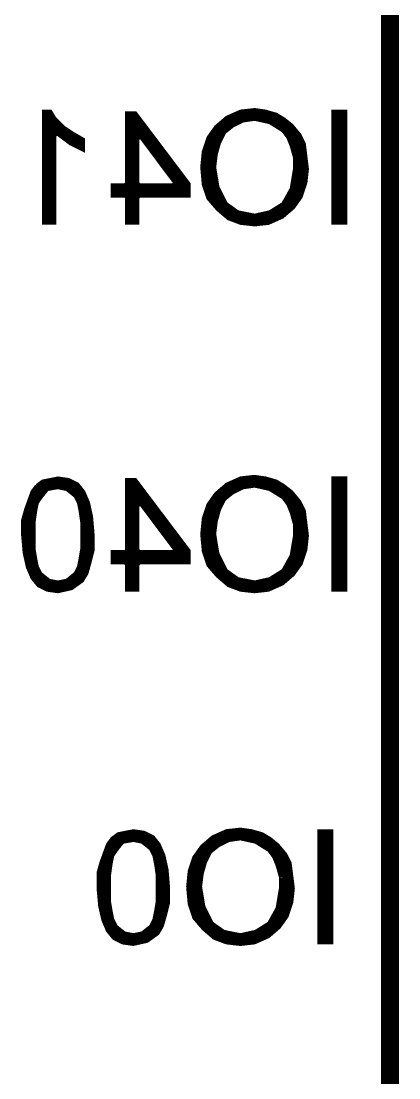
# Model space of a CAD drawing. Extents: x 1.36 to 3.09, y 1.35 to 6.
# Drawn here: x 2.5506 to 2.656, y 4.5179 to 4.8127 of the extents above; entities that cross this region are included whole.
import ezdxf

# ---------------------------------------------------------------- set-up
doc = ezdxf.new("R2010")
doc.units = 0
doc.layers.add('SSB004129_PHO', color=12, linetype='CONTINUOUS')

msp = doc.modelspace()

# ---------------------------------------------------------------- linework, layer by layer
at = {"layer": 'SSB004129_PHO'}
for points, const_width in [([(2.65354, 5.62687), (2.65354, 1.43433)], 0.005), ([(2.56794, 4.77972), (2.56506, 4.78136), (2.56503, 4.78138), (2.56236, 4.78317), (2.56228, 4.78323), (2.56005, 4.78546), (2.55997, 4.78556), (2.55878, 4.78755), (2.55688, 4.78755), (2.55688, 4.75641), (2.5599, 4.75641), (2.5599, 4.78091), (2.5607, 4.78131), (2.56424, 4.77865), (2.56794, 4.7768), (2.56794, 4.77972)], 0.001), ([(2.557, 4.75641), (2.557, 4.78755)], 0.001), ([(2.558, 4.75641), (2.558, 4.78755)], 0.001), ([(2.559, 4.75641), (2.559, 4.78718)], 0.001), ([(2.56, 4.7812), (2.56, 4.78552)], 0.001), ([(2.5974, 4.76735), (2.58247, 4.7871), (2.5801, 4.7871), (2.5801, 4.76751), (2.5796, 4.76701), (2.57608, 4.76701), (2.57608, 4.76399), (2.5796, 4.76399), (2.5801, 4.76349), (2.5801, 4.75641), (2.58312, 4.75641), (2.58312, 4.76349), (2.58362, 4.76399), (2.5974, 4.76399), (2.5974, 4.76735)], 0.001), ([(2.581, 4.75641), (2.581, 4.7871)], 0.001), ([(2.582, 4.75641), (2.582, 4.7871)], 0.001), ([(2.583, 4.75641), (2.583, 4.78641)], 0.001), ([(2.63043, 4.77153), (2.62956, 4.77853), (2.62828, 4.78108), (2.62612, 4.78367), (2.62395, 4.7854), (2.62181, 4.78669), (2.61878, 4.78756), (2.61575, 4.78799), (2.61187, 4.78756), (2.60799, 4.78584), (2.60497, 4.78324), (2.60282, 4.78023), (2.60152, 4.77634), (2.60108, 4.77197), (2.60152, 4.76717), (2.60281, 4.7633), (2.6054, 4.76028), (2.60843, 4.75768), (2.61186, 4.7564), (2.61576, 4.75596), (2.61964, 4.75639), (2.62352, 4.75812), (2.62655, 4.76071), (2.6287, 4.76372), (2.63, 4.76762), (2.63043, 4.77153)], 0.001), ([(2.62697, 4.77466), (2.62697, 4.77153), (2.62697, 4.77145), (2.62607, 4.76609), (2.62602, 4.76593), (2.62378, 4.76191), (2.62361, 4.76173), (2.62004, 4.7595), (2.61988, 4.75944), (2.61587, 4.75854), (2.61566, 4.75854), (2.6112, 4.75943), (2.611, 4.75952), (2.60788, 4.76175), (2.60772, 4.76193), (2.60549, 4.7664), (2.60544, 4.76654), (2.60455, 4.77189), (2.60454, 4.77198), (2.60455, 4.77204), (2.60499, 4.77561), (2.60501, 4.77569), (2.6059, 4.77881), (2.60594, 4.7789), (2.60728, 4.78158), (2.60741, 4.78174), (2.60964, 4.78353), (2.60973, 4.78358), (2.61241, 4.78492), (2.61256, 4.78497), (2.61569, 4.78542), (2.61587, 4.78541), (2.61988, 4.78452), (2.62004, 4.78445), (2.62361, 4.78222), (2.62375, 4.7821), (2.62509, 4.78031), (2.62515, 4.7802), (2.62604, 4.77797), (2.62606, 4.77792), (2.62695, 4.77479), (2.62697, 4.77466)], 0.001), ([(2.608, 4.78221), (2.608, 4.78584)], 0.001), ([(2.609, 4.78301), (2.609, 4.78628)], 0.001), ([(2.61, 4.78372), (2.61, 4.78673)], 0.001), ([(2.611, 4.78422), (2.611, 4.78717)], 0.001), ([(2.612, 4.78472), (2.612, 4.78757)], 0.001), ([(2.613, 4.78503), (2.613, 4.78769)], 0.001), ([(2.614, 4.78518), (2.614, 4.7878)], 0.001), ([(2.615, 4.78532), (2.615, 4.78791)], 0.001), ([(2.616, 4.78538), (2.616, 4.78796)], 0.001), ([(2.617, 4.78516), (2.617, 4.78781)], 0.001), ([(2.618, 4.78494), (2.618, 4.78767)], 0.001), ([(2.619, 4.78472), (2.619, 4.7875)], 0.001), ([(2.62, 4.78448), (2.62, 4.78721)], 0.001), ([(2.621, 4.78386), (2.621, 4.78692)], 0.001), ([(2.622, 4.78323), (2.622, 4.78658)], 0.001), ([(2.623, 4.78261), (2.623, 4.78598)], 0.001), ([(2.624, 4.78176), (2.624, 4.78537)], 0.001), ([(2.64115, 4.78755), (2.63769, 4.78755), (2.63769, 4.75641), (2.64115, 4.75641), (2.64115, 4.78755)], 0.001), ([(2.638, 4.75641), (2.638, 4.78755)], 0.001), ([(2.639, 4.75641), (2.639, 4.78755)], 0.001), ([(2.64, 4.75641), (2.64, 4.78755)], 0.001), ([(2.641, 4.75641), (2.641, 4.78755)], 0.001), ([(2.561, 4.78108), (2.561, 4.78451)], 0.001), ([(2.562, 4.78033), (2.562, 4.78351)], 0.001), ([(2.563, 4.77958), (2.563, 4.78274)], 0.001), ([(2.584, 4.78033), (2.584, 4.78508)], 0.001), ([(2.585, 4.779), (2.585, 4.78376)], 0.001), ([(2.586, 4.77767), (2.586, 4.78244)], 0.001), ([(2.605, 4.77564), (2.605, 4.78327)], 0.001), ([(2.606, 4.77902), (2.606, 4.78413)], 0.001), ([(2.607, 4.78102), (2.607, 4.78498)], 0.001), ([(2.625, 4.78043), (2.625, 4.78457)], 0.001), ([(2.626, 4.77808), (2.626, 4.78377)], 0.001), ([(2.627, 4.76134), (2.627, 4.78262)], 0.001), ([(2.564, 4.77883), (2.564, 4.78207)], 0.001), ([(2.565, 4.77827), (2.565, 4.78141)], 0.001), ([(2.566, 4.77777), (2.566, 4.78083)], 0.001), ([(2.567, 4.77727), (2.567, 4.78026)], 0.001), ([(2.59349, 4.76751), (2.59299, 4.76701), (2.58362, 4.76701), (2.58312, 4.76751), (2.58312, 4.78001), (2.58402, 4.78031), (2.59339, 4.76781), (2.59349, 4.76751)], 0.001), ([(2.587, 4.77633), (2.587, 4.78111)], 0.001), ([(2.588, 4.775), (2.588, 4.77979)], 0.001), ([(2.603, 4.76308), (2.603, 4.78049)], 0.001), ([(2.604, 4.76191), (2.604, 4.78189)], 0.001), ([(2.628, 4.76274), (2.628, 4.78142)], 0.001), ([(2.629, 4.76462), (2.629, 4.77964)], 0.001), ([(2.589, 4.77367), (2.589, 4.77846)], 0.001), ([(2.59, 4.77233), (2.59, 4.77714)], 0.001), ([(2.602, 4.76573), (2.602, 4.77778)], 0.001), ([(2.591, 4.771), (2.591, 4.77582)], 0.001), ([(2.592, 4.76967), (2.592, 4.77449)], 0.001), ([(2.63, 4.76762), (2.63, 4.775)], 0.001), ([(2.593, 4.76833), (2.593, 4.77317)], 0.001), ([(2.594, 4.76399), (2.594, 4.77185)], 0.001), ([(2.595, 4.76399), (2.595, 4.77052)], 0.001), ([(2.596, 4.76399), (2.596, 4.7692)], 0.001), ([(2.597, 4.76399), (2.597, 4.76788)], 0.001), ([(2.605, 4.76074), (2.605, 4.7692)], 0.001), ([(2.577, 4.76399), (2.577, 4.76701)], 0.001), ([(2.578, 4.76399), (2.578, 4.76701)], 0.001), ([(2.579, 4.76399), (2.579, 4.76701)], 0.001), ([(2.58, 4.76379), (2.58, 4.76722)], 0.001), ([(2.584, 4.76399), (2.584, 4.76701)], 0.001), ([(2.585, 4.76399), (2.585, 4.76701)], 0.001), ([(2.586, 4.76399), (2.586, 4.76701)], 0.001), ([(2.587, 4.76399), (2.587, 4.76701)], 0.001), ([(2.588, 4.76399), (2.588, 4.76701)], 0.001), ([(2.589, 4.76399), (2.589, 4.76701)], 0.001), ([(2.59, 4.76399), (2.59, 4.76701)], 0.001), ([(2.591, 4.76399), (2.591, 4.76701)], 0.001), ([(2.592, 4.76399), (2.592, 4.76701)], 0.001), ([(2.593, 4.76399), (2.593, 4.76701)], 0.001), ([(2.606, 4.75976), (2.606, 4.76538)], 0.001), ([(2.626, 4.76024), (2.626, 4.7659)], 0.001), ([(2.607, 4.75891), (2.607, 4.76338)], 0.001), ([(2.624, 4.75853), (2.624, 4.7623)], 0.001), ([(2.625, 4.75938), (2.625, 4.7641)], 0.001), ([(2.608, 4.75805), (2.608, 4.76166)], 0.001), ([(2.609, 4.75747), (2.609, 4.76095)], 0.001), ([(2.61, 4.75709), (2.61, 4.76023)], 0.001), ([(2.611, 4.75672), (2.611, 4.75952)], 0.001), ([(2.612, 4.75638), (2.612, 4.75927)], 0.001), ([(2.613, 4.75627), (2.613, 4.75907)], 0.001), ([(2.614, 4.75616), (2.614, 4.75887)], 0.001), ([(2.617, 4.7561), (2.617, 4.75879)], 0.001), ([(2.618, 4.75621), (2.618, 4.75902)], 0.001), ([(2.619, 4.75632), (2.619, 4.75924)], 0.001), ([(2.62, 4.75655), (2.62, 4.75948)], 0.001), ([(2.621, 4.757), (2.621, 4.7601)], 0.001), ([(2.622, 4.75744), (2.622, 4.76072)], 0.001), ([(2.623, 4.75789), (2.623, 4.76135)], 0.001), ([(2.615, 4.75605), (2.615, 4.75867)], 0.001), ([(2.616, 4.75599), (2.616, 4.75857)], 0.001), ([(2.57062, 4.66915), (2.57017, 4.67445), (2.5693, 4.67839), (2.568, 4.68141), (2.56633, 4.6835), (2.56382, 4.68476), (2.56086, 4.68518), (2.55659, 4.68433), (2.55496, 4.6831)], 0.001), ([(2.561, 4.68259), (2.561, 4.68516)], 0.001), ([(2.63043, 4.66916), (2.62956, 4.67616), (2.62828, 4.67871), (2.62612, 4.68131), (2.62395, 4.68304), (2.62181, 4.68433), (2.61878, 4.6852), (2.61575, 4.68563), (2.61187, 4.6852), (2.60799, 4.68347), (2.60497, 4.68088), (2.60282, 4.67787), (2.60152, 4.67397), (2.60108, 4.66961), (2.60152, 4.66481), (2.60281, 4.66094), (2.6054, 4.65792), (2.60843, 4.65532), (2.61186, 4.65403), (2.61576, 4.6536), (2.61964, 4.65403), (2.62352, 4.65576), (2.62655, 4.65835), (2.6287, 4.66136), (2.63, 4.66526), (2.63043, 4.66916)], 0.001), ([(2.612, 4.68236), (2.612, 4.68521)], 0.001), ([(2.613, 4.68267), (2.613, 4.68532)], 0.001), ([(2.614, 4.68282), (2.614, 4.68543)], 0.001), ([(2.615, 4.68296), (2.615, 4.68555)], 0.001), ([(2.616, 4.68302), (2.616, 4.68559)], 0.001), ([(2.617, 4.6828), (2.617, 4.68545)], 0.001), ([(2.618, 4.68258), (2.618, 4.68531)], 0.001), ([(2.619, 4.68235), (2.619, 4.68513)], 0.001), ([(2.64115, 4.68519), (2.63769, 4.68519), (2.63769, 4.65404), (2.64115, 4.65404), (2.64115, 4.68519)], 0.001), ([(2.638, 4.65404), (2.638, 4.68519)], 0.001), ([(2.639, 4.65404), (2.639, 4.68519)], 0.001), ([(2.64, 4.65404), (2.64, 4.68519)], 0.001), ([(2.641, 4.65404), (2.641, 4.68519)], 0.001), ([(2.55496, 4.6831), (2.5537, 4.68143), (2.55195, 4.6766), (2.55108, 4.67356), (2.55108, 4.66919), (2.55152, 4.66433), (2.5524, 4.66039), (2.55369, 4.65737), (2.55537, 4.65528), (2.55787, 4.65403), (2.56083, 4.6536), (2.56466, 4.65446), (2.56762, 4.65657), (2.56887, 4.65865), (2.56974, 4.66171), (2.57062, 4.66521), (2.57062, 4.66915)], 0.001), ([(2.5676, 4.67274), (2.5676, 4.6656), (2.56759, 4.66551), (2.56714, 4.66284), (2.56714, 4.66282), (2.5667, 4.66059), (2.56665, 4.66046), (2.56576, 4.65868), (2.56562, 4.65851), (2.56339, 4.65672), (2.56318, 4.65662), (2.56095, 4.65618), (2.56075, 4.65618), (2.55852, 4.65662), (2.5583, 4.65672), (2.55607, 4.65851), (2.55594, 4.65868), (2.55504, 4.66046), (2.555, 4.66059), (2.55455, 4.66282), (2.55455, 4.66284), (2.5541, 4.66551), (2.5541, 4.6656), (2.5541, 4.67274), (2.5541, 4.67281), (2.55455, 4.67594), (2.55455, 4.67596), (2.555, 4.67819), (2.55507, 4.67837), (2.55597, 4.67971), (2.55599, 4.67975), (2.55778, 4.68198), (2.55809, 4.68216), (2.56077, 4.68261), (2.56095, 4.68261)], 0.001), ([(2.555, 4.67819), (2.555, 4.68313)], 0.001), ([(2.556, 4.67976), (2.556, 4.68388)], 0.001), ([(2.557, 4.68101), (2.557, 4.68441)], 0.001), ([(2.558, 4.68214), (2.558, 4.68461)], 0.001), ([(2.559, 4.68231), (2.559, 4.68481)], 0.001), ([(2.56, 4.68248), (2.56, 4.68501)], 0.001), ([(2.56095, 4.68261), (2.56318, 4.68216), (2.56339, 4.68206), (2.56562, 4.68027), (2.56576, 4.68011), (2.56665, 4.67832), (2.5667, 4.67819), (2.56714, 4.67596), (2.56715, 4.67594), (2.56759, 4.67281), (2.5676, 4.67274)], 0.001), ([(2.562, 4.68239), (2.562, 4.68502)], 0.001), ([(2.563, 4.68219), (2.563, 4.68487)], 0.001), ([(2.564, 4.68157), (2.564, 4.68467)], 0.001), ([(2.565, 4.68077), (2.565, 4.68417)], 0.001), ([(2.566, 4.67962), (2.566, 4.68367)], 0.001), ([(2.567, 4.67667), (2.567, 4.68266)], 0.001), ([(2.5974, 4.66498), (2.58247, 4.68474), (2.5801, 4.68474), (2.5801, 4.66515), (2.5796, 4.66465), (2.57608, 4.66465), (2.57608, 4.66163), (2.5796, 4.66163), (2.5801, 4.66113), (2.5801, 4.65404), (2.58312, 4.65404), (2.58312, 4.66113), (2.58362, 4.66163), (2.5974, 4.66163), (2.5974, 4.66498)], 0.001), ([(2.581, 4.65404), (2.581, 4.68474)], 0.001), ([(2.582, 4.65404), (2.582, 4.68474)], 0.001), ([(2.583, 4.65404), (2.583, 4.68404)], 0.001), ([(2.584, 4.67797), (2.584, 4.68272)], 0.001), ([(2.62697, 4.67229), (2.62697, 4.66917), (2.62697, 4.66909), (2.62607, 4.66373), (2.62602, 4.66357), (2.62378, 4.65955), (2.62361, 4.65937), (2.62004, 4.65714), (2.61988, 4.65707), (2.61587, 4.65618), (2.61566, 4.65618), (2.6112, 4.65707), (2.611, 4.65715), (2.60788, 4.65939), (2.60772, 4.65957), (2.60549, 4.66403), (2.60544, 4.66418), (2.60455, 4.66953), (2.60454, 4.66961), (2.60455, 4.66968), (2.60499, 4.67325), (2.60501, 4.67332), (2.6059, 4.67645), (2.60594, 4.67653), (2.60728, 4.67921), (2.60741, 4.67938), (2.60964, 4.68117), (2.60973, 4.68122), (2.61241, 4.68256), (2.61256, 4.68261), (2.61569, 4.68306), (2.61587, 4.68305), (2.61988, 4.68216), (2.62004, 4.68209), (2.62361, 4.67986), (2.62375, 4.67974), (2.62509, 4.67795), (2.62515, 4.67784), (2.62604, 4.6756), (2.62606, 4.67556), (2.62695, 4.67243), (2.62697, 4.67229)], 0.001), ([(2.607, 4.67866), (2.607, 4.68262)], 0.001), ([(2.608, 4.67985), (2.608, 4.68348)], 0.001), ([(2.609, 4.68065), (2.609, 4.68392)], 0.001), ([(2.61, 4.68136), (2.61, 4.68437)], 0.001), ([(2.611, 4.68186), (2.611, 4.68481)], 0.001), ([(2.62, 4.68212), (2.62, 4.68485)], 0.001), ([(2.621, 4.68149), (2.621, 4.68456)], 0.001), ([(2.622, 4.68087), (2.622, 4.68422)], 0.001), ([(2.623, 4.68024), (2.623, 4.68362)], 0.001), ([(2.624, 4.6794), (2.624, 4.68301)], 0.001), ([(2.625, 4.67807), (2.625, 4.68221)], 0.001), ([(2.553, 4.65899), (2.553, 4.67949)], 0.001), ([(2.554, 4.65699), (2.554, 4.68182)], 0.001), ([(2.568, 4.65721), (2.568, 4.68141)], 0.001), ([(2.585, 4.67664), (2.585, 4.6814)], 0.001), ([(2.586, 4.6753), (2.586, 4.68007)], 0.001), ([(2.604, 4.65955), (2.604, 4.67952)], 0.001), ([(2.605, 4.67328), (2.605, 4.68091)], 0.001), ([(2.606, 4.67666), (2.606, 4.68177)], 0.001), ([(2.626, 4.67571), (2.626, 4.68141)], 0.001), ([(2.627, 4.65898), (2.627, 4.68025)], 0.001), ([(2.552, 4.66218), (2.552, 4.67674)], 0.001), ([(2.569, 4.65912), (2.569, 4.67909)], 0.001), ([(2.59349, 4.66515), (2.59299, 4.66465), (2.58362, 4.66465), (2.58312, 4.66515), (2.58312, 4.67765), (2.58402, 4.67795), (2.59339, 4.66545), (2.59349, 4.66515)], 0.001), ([(2.587, 4.67397), (2.587, 4.67875)], 0.001), ([(2.588, 4.67264), (2.588, 4.67743)], 0.001), ([(2.603, 4.66071), (2.603, 4.67812)], 0.001), ([(2.628, 4.66038), (2.628, 4.67905)], 0.001), ([(2.629, 4.66226), (2.629, 4.67728)], 0.001), ([(2.57, 4.66275), (2.57, 4.67523)], 0.001), ([(2.589, 4.6713), (2.589, 4.6761)], 0.001), ([(2.59, 4.66997), (2.59, 4.67478)], 0.001), ([(2.591, 4.66864), (2.591, 4.67346)], 0.001), ([(2.602, 4.66336), (2.602, 4.67542)], 0.001), ([(2.592, 4.6673), (2.592, 4.67213)], 0.001), ([(2.593, 4.66597), (2.593, 4.67081)], 0.001), ([(2.63, 4.66526), (2.63, 4.67263)], 0.001), ([(2.594, 4.66163), (2.594, 4.66948)], 0.001), ([(2.595, 4.66163), (2.595, 4.66816)], 0.001), ([(2.577, 4.66163), (2.577, 4.66465)], 0.001), ([(2.578, 4.66163), (2.578, 4.66465)], 0.001), ([(2.579, 4.66163), (2.579, 4.66465)], 0.001), ([(2.58, 4.66143), (2.58, 4.66485)], 0.001), ([(2.584, 4.66163), (2.584, 4.66465)], 0.001), ([(2.585, 4.66163), (2.585, 4.66465)], 0.001), ([(2.586, 4.66163), (2.586, 4.66465)], 0.001), ([(2.587, 4.66163), (2.587, 4.66465)], 0.001), ([(2.588, 4.66163), (2.588, 4.66465)], 0.001), ([(2.589, 4.66163), (2.589, 4.66465)], 0.001), ([(2.59, 4.66163), (2.59, 4.66465)], 0.001), ([(2.591, 4.66163), (2.591, 4.66465)], 0.001), ([(2.592, 4.66163), (2.592, 4.66465)], 0.001), ([(2.593, 4.66163), (2.593, 4.66465)], 0.001), ([(2.596, 4.66163), (2.596, 4.66684)], 0.001), ([(2.597, 4.66163), (2.597, 4.66551)], 0.001), ([(2.605, 4.65838), (2.605, 4.66684)], 0.001), ([(2.567, 4.65613), (2.567, 4.66211)], 0.001), ([(2.606, 4.6574), (2.606, 4.66301)], 0.001), ([(2.625, 4.65702), (2.625, 4.66174)], 0.001), ([(2.626, 4.65788), (2.626, 4.66354)], 0.001), ([(2.555, 4.65574), (2.555, 4.66059)], 0.001), ([(2.556, 4.65496), (2.556, 4.65858)], 0.001), ([(2.566, 4.65541), (2.566, 4.65916)], 0.001), ([(2.607, 4.65654), (2.607, 4.66101)], 0.001), ([(2.608, 4.65569), (2.608, 4.6593)], 0.001), ([(2.609, 4.65511), (2.609, 4.65859)], 0.001), ([(2.623, 4.65552), (2.623, 4.65899)], 0.001), ([(2.624, 4.65616), (2.624, 4.65994)], 0.001), ([(2.557, 4.65446), (2.557, 4.65777)], 0.001), ([(2.558, 4.65401), (2.558, 4.65697)], 0.001), ([(2.559, 4.65387), (2.559, 4.65653)], 0.001), ([(2.56, 4.65372), (2.56, 4.65633)], 0.001), ([(2.561, 4.65364), (2.561, 4.65619)], 0.001), ([(2.562, 4.65387), (2.562, 4.65639)], 0.001), ([(2.563, 4.65409), (2.563, 4.65659)], 0.001), ([(2.564, 4.65431), (2.564, 4.65721)], 0.001), ([(2.565, 4.6547), (2.565, 4.65801)], 0.001), ([(2.61, 4.65473), (2.61, 4.65787)], 0.001), ([(2.611, 4.65436), (2.611, 4.65716)], 0.001), ([(2.612, 4.65402), (2.612, 4.65691)], 0.001), ([(2.613, 4.65391), (2.613, 4.65671)], 0.001), ([(2.614, 4.6538), (2.614, 4.65651)], 0.001), ([(2.615, 4.65368), (2.615, 4.65631)], 0.001), ([(2.616, 4.65363), (2.616, 4.65621)], 0.001), ([(2.617, 4.65374), (2.617, 4.65643)], 0.001), ([(2.618, 4.65385), (2.618, 4.65665)], 0.001), ([(2.619, 4.65396), (2.619, 4.65688)], 0.001), ([(2.62, 4.65419), (2.62, 4.65711)], 0.001), ([(2.621, 4.65463), (2.621, 4.65774)], 0.001), ([(2.622, 4.65508), (2.622, 4.65836)], 0.001), ([(2.59168, 4.57072), (2.59124, 4.57602), (2.59036, 4.57996), (2.58907, 4.58298), (2.58739, 4.58508), (2.58488, 4.58633), (2.58192, 4.58675), (2.57766, 4.5859), (2.57602, 4.58467), (2.57477, 4.583), (2.57301, 4.57818), (2.57214, 4.57514), (2.57214, 4.57077), (2.57258, 4.56591), (2.57346, 4.56197), (2.57475, 4.55895), (2.57643, 4.55686), (2.57894, 4.5556), (2.58189, 4.55518), (2.58572, 4.55603), (2.58868, 4.55814), (2.58993, 4.56023), (2.5908, 4.56328), (2.59168, 4.56679), (2.59168, 4.57072)], 0.001), ([(2.577, 4.58124), (2.577, 4.58541)], 0.001), ([(2.578, 4.5825), (2.578, 4.58597)], 0.001), ([(2.579, 4.58369), (2.579, 4.58617)], 0.001), ([(2.58, 4.58388), (2.58, 4.58637)], 0.001), ([(2.581, 4.58404), (2.581, 4.58657)], 0.001), ([(2.582, 4.58418), (2.582, 4.58674)], 0.001), ([(2.583, 4.58398), (2.583, 4.5866)], 0.001), ([(2.584, 4.58378), (2.584, 4.58646)], 0.001), ([(2.585, 4.5832), (2.585, 4.58627)], 0.001), ([(2.586, 4.5824), (2.586, 4.58577)], 0.001), ([(2.587, 4.58133), (2.587, 4.58527)], 0.001), ([(2.6265, 4.57074), (2.62562, 4.57774), (2.62435, 4.58029), (2.62218, 4.58288), (2.62002, 4.58462), (2.61787, 4.58591), (2.61484, 4.58677), (2.61181, 4.5872), (2.60794, 4.58677), (2.60406, 4.58505), (2.60103, 4.58246), (2.59888, 4.57944), (2.59758, 4.57555), (2.59715, 4.57119), (2.59758, 4.56638), (2.59887, 4.56251), (2.60146, 4.55949), (2.60449, 4.55689), (2.60792, 4.55561), (2.61182, 4.55517), (2.61571, 4.55561), (2.61959, 4.55733), (2.62261, 4.55992), (2.62476, 4.56294), (2.62606, 4.56683), (2.6265, 4.57074)], 0.001), ([(2.604, 4.58138), (2.604, 4.585)], 0.001), ([(2.605, 4.58218), (2.605, 4.58547)], 0.001), ([(2.606, 4.5829), (2.606, 4.58591)], 0.001), ([(2.607, 4.5834), (2.607, 4.58636)], 0.001), ([(2.608, 4.5839), (2.608, 4.58678)], 0.001), ([(2.609, 4.58424), (2.609, 4.58689)], 0.001), ([(2.61, 4.58438), (2.61, 4.587)], 0.001), ([(2.611, 4.58452), (2.611, 4.58711)], 0.001), ([(2.612, 4.58461), (2.612, 4.58718)], 0.001), ([(2.613, 4.58439), (2.613, 4.58703)], 0.001), ([(2.614, 4.58416), (2.614, 4.58689)], 0.001), ([(2.615, 4.58394), (2.615, 4.58673)], 0.001), ([(2.616, 4.58372), (2.616, 4.58644)], 0.001), ([(2.617, 4.58311), (2.617, 4.58615)], 0.001), ([(2.618, 4.58248), (2.618, 4.58583)], 0.001), ([(2.619, 4.58186), (2.619, 4.58523)], 0.001), ([(2.63721, 4.58676), (2.63375, 4.58676), (2.63375, 4.55562), (2.63721, 4.55562), (2.63721, 4.58676)], 0.001), ([(2.634, 4.55562), (2.634, 4.58676)], 0.001), ([(2.635, 4.55562), (2.635, 4.58676)], 0.001), ([(2.636, 4.55562), (2.636, 4.58676)], 0.001), ([(2.637, 4.55562), (2.637, 4.58676)], 0.001), ([(2.575, 4.55864), (2.575, 4.58331)], 0.001), ([(2.58866, 4.57431), (2.58866, 4.56717), (2.58865, 4.56709), (2.58821, 4.56441), (2.5882, 4.5644), (2.58776, 4.56216), (2.58772, 4.56204), (2.58682, 4.56025), (2.58669, 4.56008), (2.58446, 4.5583), (2.58424, 4.5582), (2.58201, 4.55775), (2.58181, 4.55775), (2.57958, 4.5582), (2.57937, 4.5583), (2.57713, 4.56008), (2.577, 4.56025), (2.57611, 4.56204), (2.57606, 4.56216), (2.57562, 4.5644), (2.57561, 4.56441), (2.57517, 4.56709), (2.57516, 4.56717), (2.57516, 4.57431), (2.57517, 4.57439), (2.57561, 4.57751), (2.57562, 4.57754), (2.57606, 4.57977), (2.57614, 4.57995), (2.57703, 4.58129), (2.57706, 4.58132), (2.57884, 4.58356), (2.57915, 4.58374), (2.58183, 4.58418), (2.58201, 4.58418), (2.58424, 4.58373), (2.58446, 4.58363), (2.58669, 4.58185), (2.58682, 4.58168), (2.58772, 4.5799), (2.58776, 4.57977), (2.5882, 4.57754), (2.58821, 4.57751), (2.58866, 4.57439), (2.58866, 4.57431)], 0.001), ([(2.576, 4.57945), (2.576, 4.58465)], 0.001), ([(2.588, 4.57856), (2.588, 4.58432)], 0.001), ([(2.589, 4.55868), (2.589, 4.58307)], 0.001), ([(2.601, 4.57436), (2.601, 4.58241)], 0.001), ([(2.602, 4.57811), (2.602, 4.58329)], 0.001), ([(2.603, 4.58011), (2.603, 4.58414)], 0.001), ([(2.60347, 4.58095), (2.60571, 4.58274), (2.60579, 4.5828), (2.60847, 4.58414), (2.60863, 4.58418), (2.61175, 4.58463), (2.61193, 4.58462), (2.61595, 4.58373), (2.6161, 4.58367), (2.61968, 4.58143), (2.61981, 4.58131), (2.62115, 4.57953), (2.62121, 4.57941), (2.62211, 4.57718), (2.62212, 4.57713), (2.62302, 4.57401), (2.62304, 4.57387)], 0.001), ([(2.62, 4.58106), (2.62, 4.58463)], 0.001), ([(2.621, 4.57973), (2.621, 4.58383)], 0.001), ([(2.622, 4.57745), (2.622, 4.58303)], 0.001), ([(2.623, 4.57406), (2.623, 4.58191)], 0.001), ([(2.574, 4.56071), (2.574, 4.5809)], 0.001), ([(2.59, 4.56047), (2.59, 4.58081)], 0.001), ([(2.599, 4.56236), (2.599, 4.57961)], 0.001), ([(2.6, 4.5612), (2.6, 4.58101)], 0.001), ([(2.62304, 4.57387), (2.62304, 4.57074), (2.62303, 4.57066), (2.62214, 4.5653), (2.62208, 4.56514), (2.61985, 4.56113), (2.61968, 4.56094), (2.6161, 4.55871), (2.61595, 4.55865), (2.61193, 4.55776), (2.61172, 4.55775), (2.60726, 4.55865), (2.60707, 4.55873), (2.60394, 4.56096), (2.60379, 4.56114), (2.60155, 4.56561), (2.60151, 4.56575), (2.60061, 4.57111), (2.60061, 4.57119), (2.60061, 4.57125), (2.60106, 4.57482), (2.60107, 4.5749), (2.60197, 4.57802), (2.602, 4.57811), (2.60334, 4.58079), (2.60347, 4.58095)], 0.001), ([(2.624, 4.56187), (2.624, 4.58071)], 0.001), ([(2.625, 4.56365), (2.625, 4.57898)], 0.001), ([(2.573, 4.56404), (2.573, 4.57814)], 0.001), ([(2.591, 4.56407), (2.591, 4.57709)], 0.001), ([(2.598, 4.56513), (2.598, 4.5768)], 0.001), ([(2.626, 4.56665), (2.626, 4.57471)], 0.001), ([(2.623, 4.56047), (2.623, 4.57049)], 0.001), ([(2.601, 4.56003), (2.601, 4.56879)], 0.001), ([(2.602, 4.55903), (2.602, 4.56471)], 0.001), ([(2.622, 4.5594), (2.622, 4.565)], 0.001), ([(2.576, 4.55739), (2.576, 4.56248)], 0.001), ([(2.588, 4.55766), (2.588, 4.56337)], 0.001), ([(2.603, 4.55817), (2.603, 4.56271)], 0.001), ([(2.62, 4.55768), (2.62, 4.5614)], 0.001), ([(2.621, 4.55854), (2.621, 4.5632)], 0.001), ([(2.577, 4.55657), (2.577, 4.56025)], 0.001), ([(2.578, 4.55607), (2.578, 4.55939)], 0.001), ([(2.579, 4.55559), (2.579, 4.55859)], 0.001), ([(2.585, 4.55587), (2.585, 4.55873)], 0.001), ([(2.586, 4.55623), (2.586, 4.55953)], 0.001), ([(2.587, 4.55694), (2.587, 4.56061)], 0.001), ([(2.604, 4.55732), (2.604, 4.56092)], 0.001), ([(2.605, 4.5567), (2.605, 4.56021)], 0.001), ([(2.606, 4.55633), (2.606, 4.55949)], 0.001), ([(2.607, 4.55595), (2.607, 4.55878)], 0.001), ([(2.608, 4.5556), (2.608, 4.5585)], 0.001), ([(2.609, 4.55549), (2.609, 4.5583)], 0.001), ([(2.615, 4.55553), (2.615, 4.55844)], 0.001), ([(2.616, 4.55574), (2.616, 4.55866)], 0.001), ([(2.617, 4.55618), (2.617, 4.55927)], 0.001), ([(2.618, 4.55663), (2.618, 4.5599)], 0.001), ([(2.619, 4.55707), (2.619, 4.56052)], 0.001), ([(2.58, 4.55545), (2.58, 4.55812)], 0.001), ([(2.581, 4.55531), (2.581, 4.55792)], 0.001), ([(2.582, 4.5552), (2.582, 4.55775)], 0.001), ([(2.583, 4.55543), (2.583, 4.55795)], 0.001), ([(2.584, 4.55565), (2.584, 4.55815)], 0.001), ([(2.61, 4.55538), (2.61, 4.5581)], 0.001), ([(2.611, 4.55527), (2.611, 4.5579)], 0.001), ([(2.612, 4.55519), (2.612, 4.55777)], 0.001), ([(2.613, 4.55531), (2.613, 4.55799)], 0.001), ([(2.614, 4.55542), (2.614, 4.55822)], 0.001)]:
    msp.add_lwpolyline(points, dxfattribs=dict(at, const_width=const_width))

doc.saveas('drawing.dxf')
